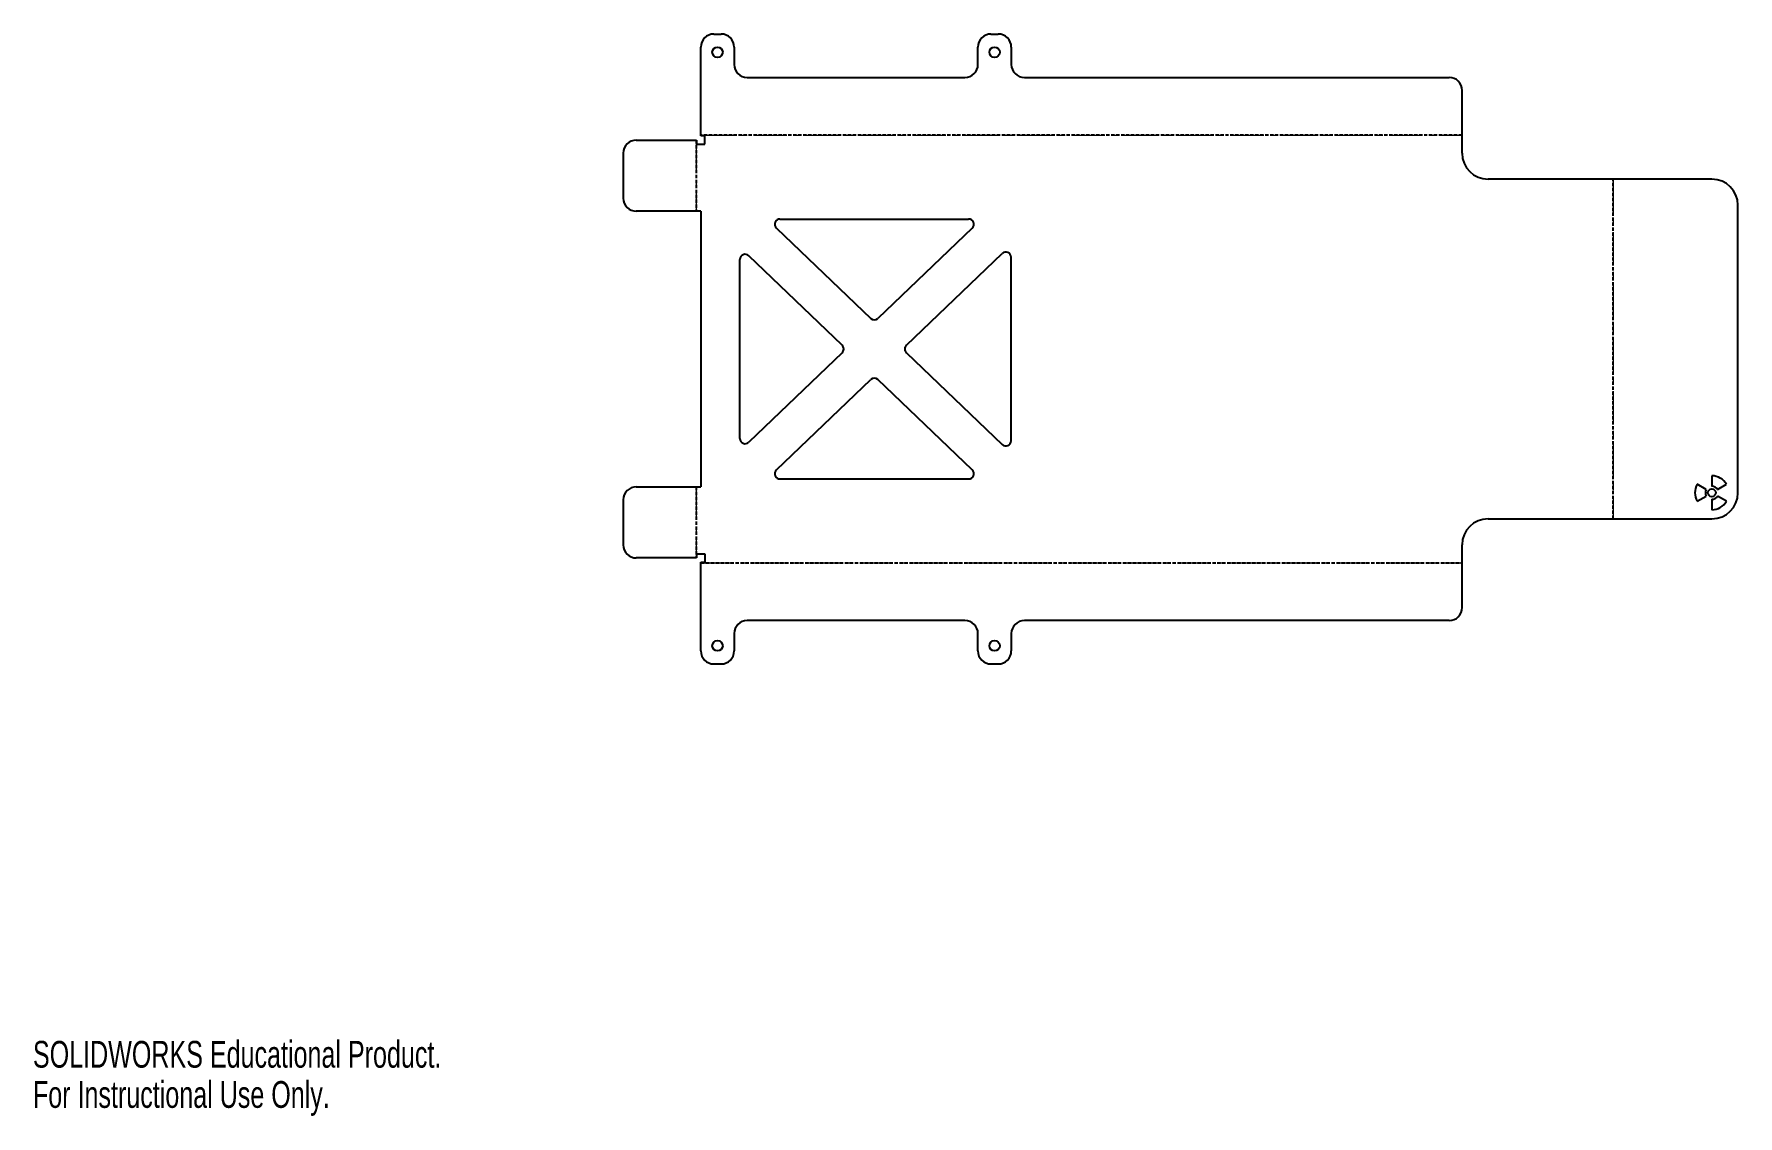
# Model space of a CAD drawing. Header units: millimetres. Extents: x 0 to 654, y 0 to 415.
import ezdxf

# ---------------------------------------------------------------- set-up
doc = ezdxf.new("R2010")
doc.units = ezdxf.units.MM
doc.linetypes.add('CENTERX2', pattern=[20.32, 12.7, -2.54, 2.54, -2.54])
doc.linetypes.add('HIDDEN', pattern=[1.905, 1.27, -0.635])
doc.styles.add('SLDTEXTSTYLE0', font='TXT', dxfattribs={"width": 0.7})

msp = doc.modelspace()

# ---------------------------------------------------------------- linework, layer by layer
at = {"color": 7, "linetype": 'Continuous', "lineweight": 25}
for p, q in [((261.17, 414.96), (263.97, 414.96)), ((367.47, 414.96), (370.27, 414.96)), ((256.17, 375.88), (256.17, 409.96)), ((268.97, 409.96), (268.97, 403.32)), ((362.47, 403.32), (362.47, 409.96)), ((375.27, 409.96), (375.27, 403.32)), ((273.97, 398.32), (357.47, 398.32)), ((380.27, 398.32), (543.17, 398.32)), ((548.17, 369.28), (548.17, 393.32)), ((231.44, 374.28), (254.57, 374.28)), ((254.57, 374.28), (254.57, 372.68)), ((254.57, 372.68), (257.77, 372.68)), ((257.77, 375.88), (256.17, 375.88)), ((257.77, 372.68), (257.77, 375.88)), ((226.44, 369.28), (226.44, 351.98)), ((643.97, 359.28), (558.17, 359.28)), ((256.17, 346.98), (231.44, 346.98)), ((256.17, 346.98), (256.17, 241.26)), ((653.97, 238.96), (653.97, 349.28)), ((285.15, 340.54), (321.33, 305.84)), ((286.53, 343.98), (358.91, 343.98)), ((360.29, 340.54), (324.1, 305.84)), ((271.17, 259.77), (271.17, 328.47)), ((310.38, 295.56), (274.56, 329.91)), ((335.06, 295.56), (371.79, 330.78)), ((375.17, 258.9), (375.17, 329.34)), ((310.38, 292.68), (274.56, 258.33)), ((335.06, 292.68), (371.79, 257.46)), ((285.15, 247.7), (321.33, 282.4)), ((360.29, 247.7), (324.1, 282.4)), ((286.53, 244.26), (358.91, 244.26)), ((641.8, 240.21), (638.34, 242.21)), ((643.97, 245.46), (643.97, 241.46)), ((646.13, 240.21), (649.6, 242.21)), ((226.44, 236.26), (226.44, 218.96)), ((231.44, 241.26), (256.17, 241.26)), ((638.34, 235.71), (641.8, 237.71)), ((643.97, 236.46), (643.97, 232.46)), ((649.6, 235.71), (646.13, 237.71)), ((558.17, 228.96), (643.97, 228.96)), ((548.17, 194.92), (548.17, 218.96)), ((254.57, 213.96), (231.44, 213.96)), ((254.57, 215.56), (257.77, 215.56)), ((254.57, 215.56), (254.57, 213.96)), ((256.17, 178.28), (256.17, 212.36)), ((256.17, 212.36), (257.77, 212.36)), ((257.77, 215.56), (257.77, 212.36)), ((357.47, 189.92), (273.97, 189.92)), ((543.17, 189.92), (380.27, 189.92)), ((268.97, 184.92), (268.97, 178.28)), ((362.47, 178.28), (362.47, 184.92)), ((375.27, 184.92), (375.27, 178.28)), ((261.17, 173.28), (263.97, 173.28)), ((367.47, 173.28), (370.27, 173.28))]:
    msp.add_line(p, q, dxfattribs=at)
at = {"color": 7, "linetype": 'HIDDEN'}
for p, q in [((254.34, 374.28), (254.34, 346.98)), ((548.17, 376.12), (256.17, 376.12)), ((606.07, 228.96), (606.07, 359.28)), ((254.34, 241.26), (254.34, 213.96)), ((256.17, 212.12), (548.17, 212.12))]:
    msp.add_line(p, q, dxfattribs=at)
at = {"color": 7, "linetype": 'CENTERX2', "lineweight": 18}
for p, q in [((254.34, 374.28), (254.34, 346.98)), ((256.17, 376.12), (548.17, 376.12)), ((606.07, 359.28), (606.07, 228.96)), ((254.34, 241.26), (254.34, 213.96)), ((256.17, 212.12), (548.17, 212.12))]:
    msp.add_line(p, q, dxfattribs=at)
at = {"color": 7, "linetype": 'Continuous', "lineweight": 25}
for centre, radius in [((262.57, 407.96), 2), ((368.87, 407.96), 2), ((643.97, 238.96), 1.5), ((262.57, 180.28), 2), ((368.87, 180.28), 2)]:
    msp.add_circle(centre, radius, dxfattribs=at)
for centre, radius, start, end in [((261.17, 409.96), 5, 90, 180), ((263.97, 409.96), 5, 0, 90), ((367.47, 409.96), 5, 90, 180), ((370.27, 409.96), 5, 0, 90), ((273.97, 403.32), 5, 180, 270), ((357.47, 403.32), 5, 270, 0), ((380.27, 403.32), 5, 180, 270), ((543.17, 393.32), 5, 0, 90), ((231.44, 369.28), 5, 90, 180), ((558.17, 369.28), 10, 180, 270), ((643.97, 349.28), 10, 0, 90), ((231.44, 351.98), 5, 180, 270), ((286.53, 341.98), 2, 90, 226.20079), ((358.91, 341.98), 2, 313.79921, 90), ((273.17, 328.47), 2, 46.20079, 180), ((373.17, 329.34), 2, 0, 133.79921), ((322.72, 307.28), 2, 226.20079, 313.79921), ((308.99, 294.12), 2, 313.79921, 46.20079), ((336.44, 294.12), 2, 133.79921, 226.20079), ((322.72, 280.96), 2, 46.20079, 133.79921), ((273.17, 259.77), 2, 180, 313.79921), ((373.17, 258.9), 2, 226.20079, 0), ((286.53, 246.26), 2, 133.79921, 270), ((358.91, 246.26), 2, 270, 46.20079), ((643.97, 238.96), 6.5, 150, 210), ((643.97, 238.96), 6.5, 30, 90), ((231.44, 236.26), 5, 90, 180), ((643.97, 238.96), 2.5, 150, 210), ((643.97, 238.96), 2.5, 30, 90), ((643.97, 238.96), 10, 270, 0), ((643.97, 238.96), 2.5, 270, 330), ((643.97, 238.96), 6.5, 270, 330), ((558.17, 218.96), 10, 90, 180), ((231.44, 218.96), 5, 180, 270), ((273.97, 184.92), 5, 90, 180), ((357.47, 184.92), 5, 0, 90), ((380.27, 184.92), 5, 90, 180), ((543.17, 194.92), 5, 270, 0), ((261.17, 178.28), 5, 180, 270), ((263.97, 178.28), 5, 270, 0), ((367.47, 178.28), 5, 180, 270), ((370.27, 178.28), 5, 270, 0)]:
    msp.add_arc(centre, radius, start, end, dxfattribs=at)

# ---------------------------------------------------------------- texts
at = {"color": 7, "linetype": 'Continuous', "char_height": 10.2762, "attachment_point": 1, "style": 'SLDTEXTSTYLE0'}
for s, insert in [('SOLIDWORKS Educational Product.', (0, 28.66)), ('For Instructional Use Only.', (0, 13.25))]:
    msp.add_mtext(s, dxfattribs=dict(at, insert=insert))

doc.saveas('drawing.dxf')
